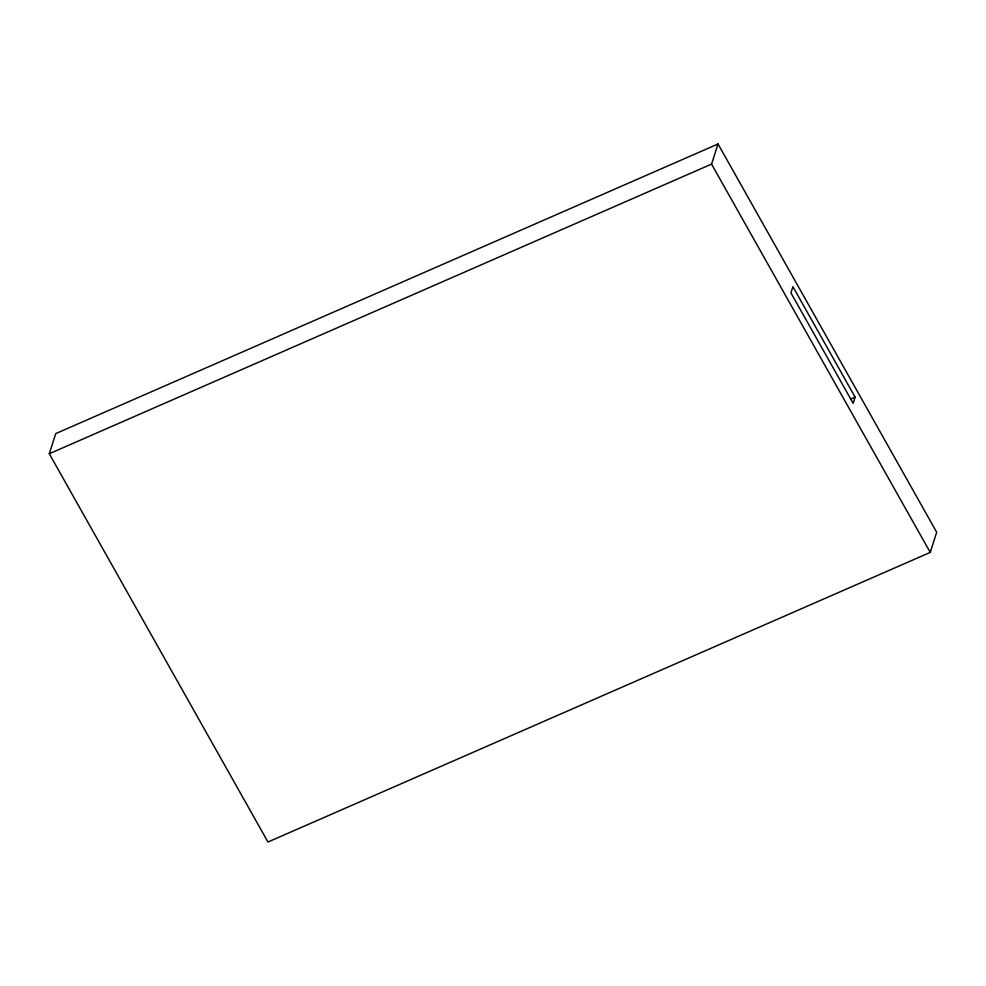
<?xml version="1.0" encoding="UTF-8"?>
<svg xmlns="http://www.w3.org/2000/svg" width="986" height="986" viewBox="0 0 986 986"><rect width="100%" height="100%" fill="white"/><g stroke="black" fill="none" stroke-linecap="round" stroke-linejoin="round"><path stroke-width="1.48" d="M49.3 453.733L55.758 433.594L718.03 143.981L936.7 532.267L930.242 552.406L267.97 842.019L49.3 453.733L711.559 164.107L718.03 143.981M855.145 397.185L853.161 403.373L790.932 292.879L792.917 286.692L855.145 397.185L851.017 398.985M711.559 164.107L930.242 552.406"/></g></svg>
